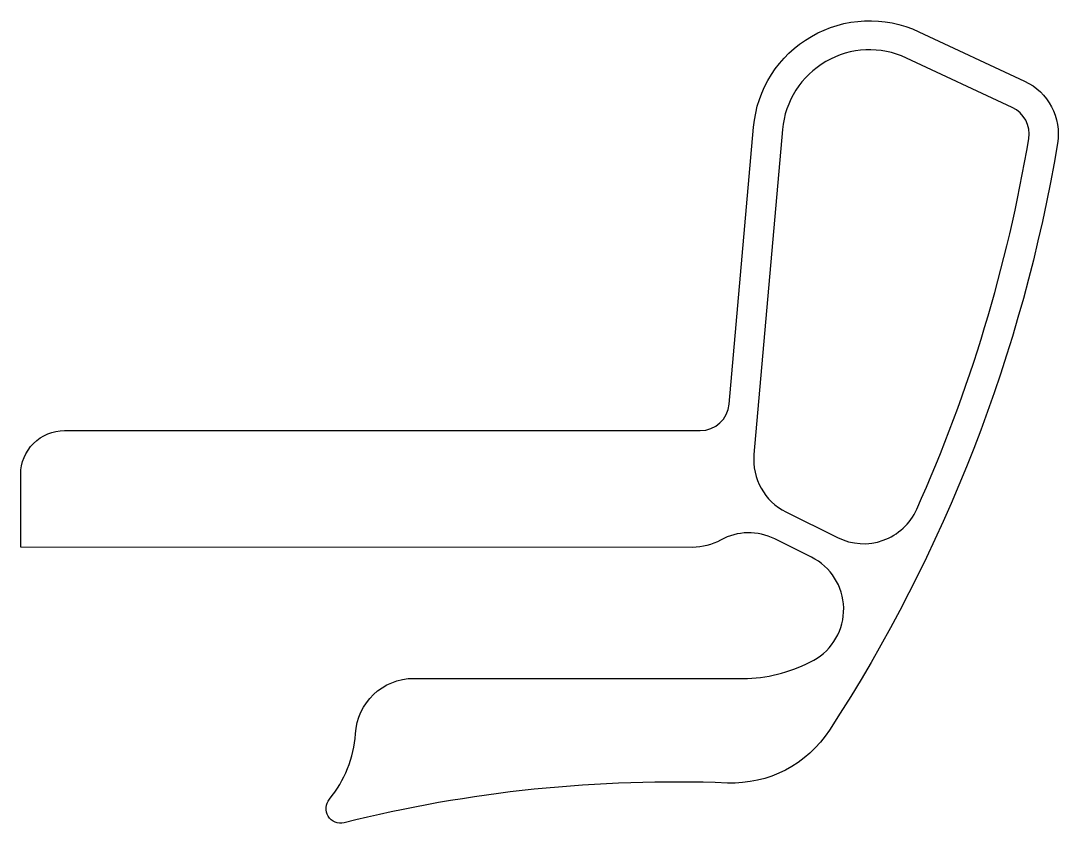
# Model space of a CAD drawing. Extents: x 1418.1 to 1489.4, y -34.8 to 20.2.
import ezdxf

# ---------------------------------------------------------------- set-up
doc = ezdxf.new("R2010")
doc.units = 0
doc.header["$LTSCALE"] = 15
doc.layers.get('0').update_dxf_attribs({"linetype": 'CONTINUOUS'})

msp = doc.modelspace()

# ---------------------------------------------------------------- linework, layer by layer
at = {"ltscale": 0.174602}
msp.add_lwpolyline([(1489.323, 11.819, -0.103033), (1473.669, -28.447, -0.264183), (1466.653, -32.083, 0.071045), (1440.326, -34.814, -0.732396), (1439.327, -33.191, 0.15541), (1441.116, -28.716, -0.400398), (1445.116, -24.898), (1468.035, -24.907, 0.114104), (1472.582, -23.655, 0.603959), (1472.425, -16.575), (1469.91, -15.325, 0.24709), (1466.19, -15.405, -0.12757), (1464.25, -15.906), (1418.12, -15.891), (1418.12, -10.891, -0.414214), (1421.12, -7.891), (1464.788, -7.891, 0.38876), (1466.781, -6.067), (1468.452, 12.945, -0.520546), (1479.805, 19.493), (1487.069, 16.102, -0.336846)], format="xyb", close=True, dxfattribs=at)
msp.add_lwpolyline([(1479.656, -13.294, 0.064198), (1487.35, 12.149, 0.336773), (1486.223, 14.29), (1478.952, 17.685, 0.520546), (1470.437, 12.773), (1468.475, -9.541, 0.308393), (1470.677, -13.472), (1474.224, -15.237, 0.203952), (1477.354, -15.423, 0.203988)], format="xyb", close=True)

doc.saveas('drawing.dxf')
